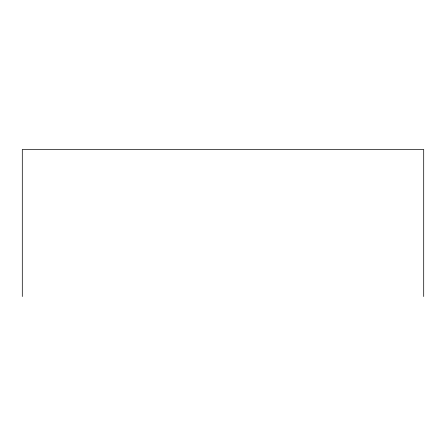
<?xml version="1.0" encoding="UTF-8"?>
<svg xmlns="http://www.w3.org/2000/svg" width="446" height="446" viewBox="0 0 446 446"><rect width="100%" height="100%" fill="white"/><g stroke="black" fill="none" stroke-linecap="round" stroke-linejoin="round"><path stroke-width="0.67" d="M423.7 296.534L423.7 149.466L22.3 149.466L22.3 296.534"/></g></svg>
